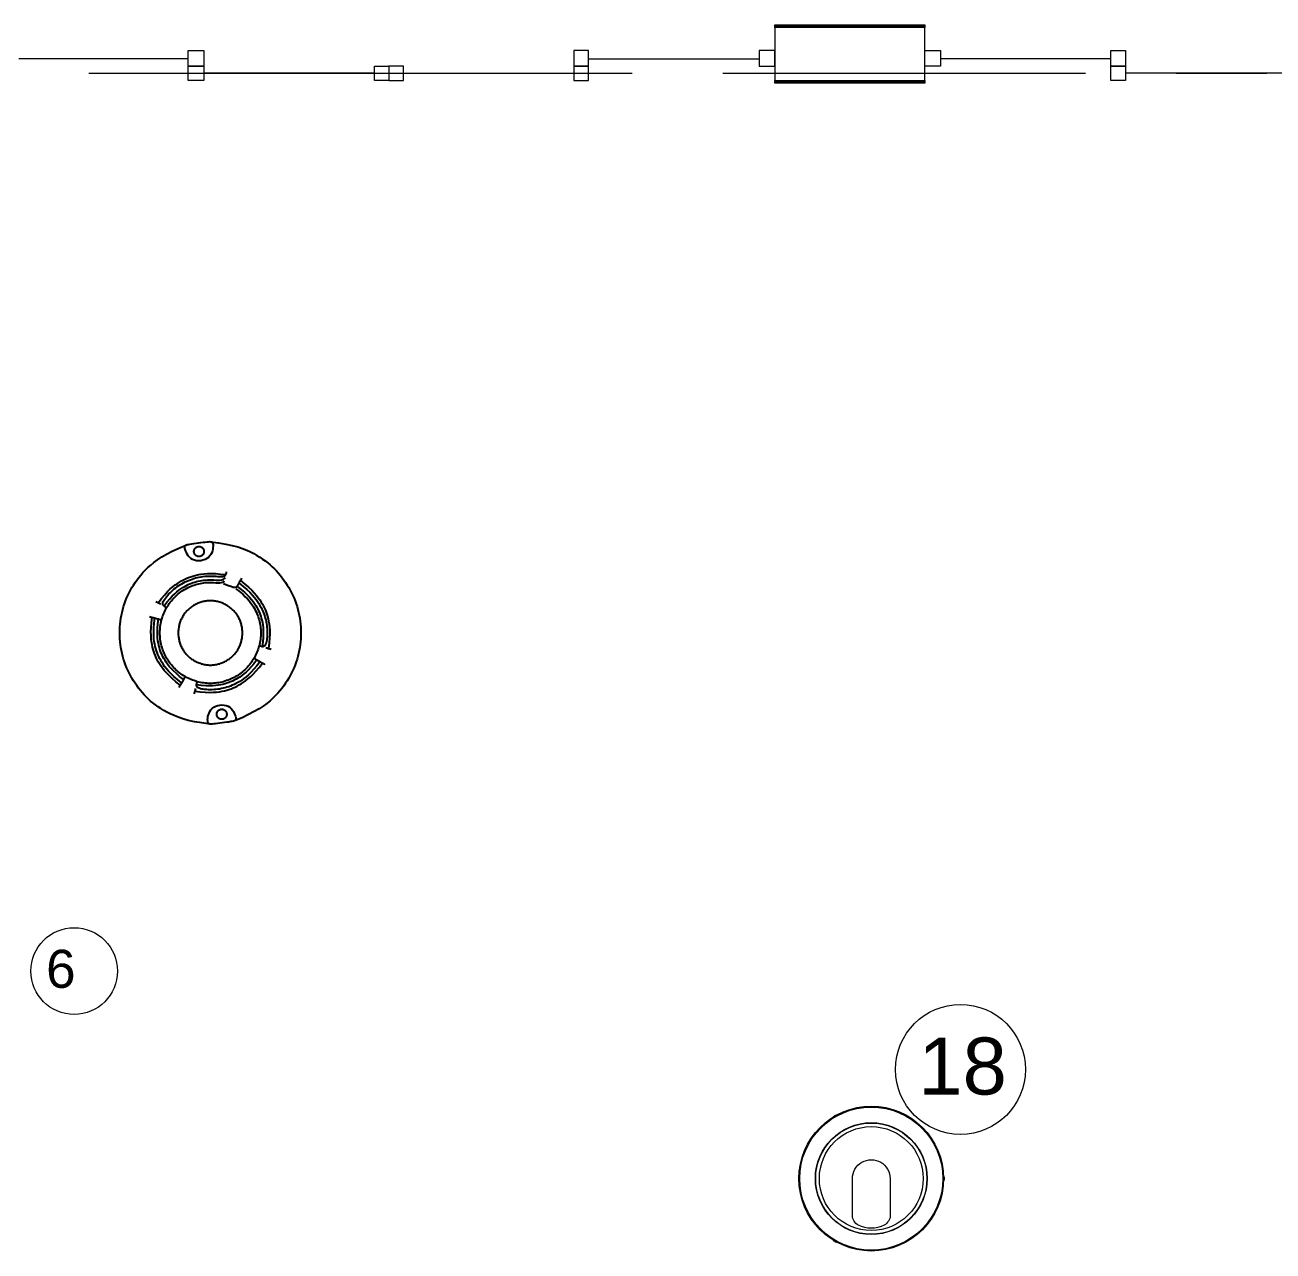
# Model space of a CAD drawing. Header units: inches. Extents: x 0.9 to 36.3, y 0.7 to 23.3.
# Drawn here: x 24.594 to 26.314, y 7.611 to 9.3 of the extents above; entities that cross this region are included whole.
import ezdxf

# ---------------------------------------------------------------- set-up
doc = ezdxf.new("R2010")
doc.units = ezdxf.units.IN
doc.layers.get('0').update_dxf_attribs({"color": 1})
doc.layers.add('CCTV', color=38, linetype='Continuous', lineweight=0)
doc.layers.add('Numbering CCTV', color=38, linetype='Continuous', lineweight=0)
doc.layers.add('Numbering Projectors', color=7, linetype='Continuous', lineweight=0, true_color=0x9a9c7f)
doc.layers.add('PDF_Geometry', color=7, linetype='Continuous', lineweight=9, true_color=0x777777)
doc.layers.add('Smoke Detector', color=40, linetype='Continuous')
doc.styles.get("Standard").update_dxf_attribs({"font": 'arial.ttf'})

# ---------------------------------------------------------------- blocks, each defined once
blk = doc.blocks.new('HD60-TOP')
at = {"lineweight": 0}
for p, q in [((-1.292, 2.238), (-1.286, 2.228)), ((2.584, 0), (2.572, 0)), ((-1.292, -2.238), (-1.286, -2.228))]:
    blk.add_line(p, q, dxfattribs=at)
at = {"lineweight": 0, "flags": 128}
for points in [[(-1.241, 2.267), (-1.235, 2.257, 0.011482), (-1.337, 2.198), (-1.343, 2.208, -0.005759)], [(0.67, 0), (0.67, -1.304, -0.281624), (0.455, -1.655, -0.240543), (-0.455, -1.655, -0.281624), (-0.67, -1.304), (-0.67, 0, -1.000121)], [(2.584, -0.059), (2.572, -0.059, 0.011482), (2.572, 0.059), (2.584, 0.059, -0.005759)], [(-1.343, -2.208), (-1.337, -2.198, 0.011482), (-1.235, -2.257), (-1.241, -2.267, -0.005759)]]:
    blk.add_lwpolyline(points, format="xyb", close=True, dxfattribs=at)
at = {"lineweight": 0}
for radius in [2.572, 2.541, 1.986, 1.974]:
    blk.add_circle((0, 0), radius, dxfattribs=at)
blk.add_circle((0, 0), 1.845)

msp = doc.modelspace()

# ---------------------------------------------------------------- linework, layer by layer
at = {"layer": 'Numbering CCTV', "linetype": 'ByBlock', "ltscale": 0.001}
msp.add_circle((25.8832, 7.8607), 0.0895, dxfattribs=at)
at = {"layer": 'Numbering Projectors', "linetype": 'ByBlock', "ltscale": 0.001}
msp.add_circle((24.6619, 7.9962), 0.0597, dxfattribs=at)
at = {"layer": 'PDF_Geometry', "linetype": 'ByBlock'}
for points in [[(25.8339, 9.298), (25.8339, 9.2963), (25.6273, 9.2963), (25.6273, 9.298), (25.6273, 9.2996), (25.8339, 9.2996)], [(25.8339, 9.2663), (25.8339, 9.2963), (25.6273, 9.2963), (25.6273, 9.2663), (25.6273, 9.223), (25.8339, 9.223)], [(24.819, 9.243), (24.819, 9.2646), (24.8407, 9.2646), (24.8407, 9.243)], [(25.3706, 9.243), (25.3706, 9.2646), (25.3506, 9.2646), (25.3506, 9.243)], [(25.6273, 9.243), (25.6273, 9.2646), (25.6056, 9.2646), (25.6056, 9.243)], [(25.8339, 9.243), (25.8339, 9.2646), (25.8556, 9.2646), (25.8556, 9.243)], [(26.0906, 9.243), (26.0906, 9.2646), (26.1106, 9.2646), (26.1106, 9.243)], [(24.819, 9.223), (24.819, 9.243), (24.8407, 9.243), (24.8407, 9.223)], [(25.0756, 9.223), (25.0756, 9.243), (25.0956, 9.243), (25.0956, 9.223)], [(25.1156, 9.223), (25.1156, 9.243), (25.0956, 9.243), (25.0956, 9.223)], [(25.3706, 9.223), (25.3706, 9.243), (25.3506, 9.243), (25.3506, 9.223)], [(26.0906, 9.223), (26.0906, 9.243), (26.1106, 9.243), (26.1106, 9.223)], [(25.8339, 9.2213), (25.8339, 9.2196), (25.6273, 9.2196), (25.6273, 9.2213), (25.6273, 9.223), (25.8339, 9.223)], [(25.6273, 9.2213), (25.8339, 9.2213)]]:
    msp.add_lwpolyline(points, close=True, dxfattribs=at)
for points in [[(25.6273, 9.298), (25.8339, 9.298), (25.6273, 9.298)], [(24.819, 9.253), (24.5857, 9.253)], [(25.3706, 9.253), (25.6056, 9.253)], [(26.0906, 9.253), (25.8556, 9.253)], [(24.6823, 9.233), (25.1823, 9.233)], [(25.0756, 9.233), (24.8407, 9.233)], [(25.1156, 9.233), (25.3506, 9.233)], [(25.3073, 9.233), (25.4306, 9.233)], [(25.5556, 9.233), (26.0556, 9.233)], [(26.3456, 9.233), (26.1106, 9.233)], [(26.1806, 9.233), (26.3056, 9.233)]]:
    msp.add_lwpolyline(points, dxfattribs=at)
at = {"layer": 'Smoke Detector', "linetype": 'ByBlock'}
for points in [[(24.8488, 8.3365), (24.8376, 8.338), (24.8278, 8.3397), (24.8192, 8.3416), (24.8118, 8.3437), (24.8052, 8.3459), (24.7995, 8.3482), (24.7944, 8.3505), (24.7897, 8.3529), (24.7853, 8.3554), (24.7813, 8.3579), (24.7775, 8.3604), (24.7739, 8.3629), (24.7705, 8.3656), (24.7673, 8.3682), (24.7642, 8.371), (24.7613, 8.3738), (24.7585, 8.3768), (24.7557, 8.3798), (24.7531, 8.3829), (24.7505, 8.3861), (24.7481, 8.3894), (24.7458, 8.3928), (24.7436, 8.3962), (24.7415, 8.3997), (24.7395, 8.4033), (24.7376, 8.4069), (24.7359, 8.4106), (24.7342, 8.4143), (24.7327, 8.4181), (24.7314, 8.422), (24.7301, 8.4259), (24.729, 8.4298), (24.728, 8.4338), (24.7271, 8.4377), (24.7264, 8.4418), (24.7258, 8.4458), (24.7253, 8.4499), (24.725, 8.4539), (24.7248, 8.458), (24.7247, 8.4621), (24.7248, 8.4662), (24.725, 8.4703), (24.7253, 8.4743), (24.7258, 8.4784), (24.7264, 8.4824), (24.7271, 8.4865), (24.728, 8.4904), (24.729, 8.4944), (24.7301, 8.4983), (24.7314, 8.5022), (24.7327, 8.5061), (24.7342, 8.5099), (24.7359, 8.5136), (24.7376, 8.5173), (24.7395, 8.5209), (24.7415, 8.5245), (24.7436, 8.528), (24.7458, 8.5315), (24.7482, 8.5349), (24.7508, 8.5383), (24.7536, 8.5417), (24.7566, 8.5451), (24.7599, 8.5485), (24.7635, 8.552), (24.7674, 8.5556), (24.7717, 8.5592), (24.7767, 8.5629), (24.7825, 8.5668), (24.7892, 8.5707), (24.7971, 8.5748), (24.8063, 8.579), (24.817, 8.5834)], [(24.8496, 8.5877), (24.861, 8.5862), (24.871, 8.5845), (24.8797, 8.5826), (24.8873, 8.5806), (24.8938, 8.5784), (24.8996, 8.5761), (24.9048, 8.5737), (24.9094, 8.5713), (24.9138, 8.5688), (24.9178, 8.5663), (24.9216, 8.5638), (24.9252, 8.5613), (24.9286, 8.5586), (24.9318, 8.556), (24.9349, 8.5532), (24.9378, 8.5504), (24.9407, 8.5474), (24.9434, 8.5444), (24.946, 8.5413), (24.9486, 8.5381), (24.951, 8.5348), (24.9533, 8.5314), (24.9556, 8.528), (24.9577, 8.5245), (24.9596, 8.5209), (24.9615, 8.5173), (24.9633, 8.5136), (24.9649, 8.5099), (24.9664, 8.5061), (24.9678, 8.5022), (24.969, 8.4983), (24.9701, 8.4944), (24.9711, 8.4904), (24.972, 8.4865), (24.9727, 8.4824), (24.9733, 8.4784), (24.9738, 8.4743), (24.9741, 8.4703), (24.9743, 8.4662), (24.9744, 8.4621), (24.9743, 8.458), (24.9741, 8.4539), (24.9738, 8.4499), (24.9733, 8.4458), (24.9727, 8.4418), (24.972, 8.4377), (24.9711, 8.4338), (24.9701, 8.4298), (24.969, 8.4259), (24.9678, 8.422), (24.9664, 8.4181), (24.9649, 8.4143), (24.9633, 8.4106), (24.9615, 8.4069), (24.9596, 8.4033), (24.9577, 8.3997), (24.9556, 8.3962), (24.9533, 8.3927), (24.9509, 8.3893), (24.9483, 8.3859), (24.9455, 8.3825), (24.9425, 8.3791), (24.9392, 8.3757), (24.9356, 8.3722), (24.9318, 8.3686), (24.9274, 8.365), (24.9225, 8.3613), (24.9167, 8.3575), (24.91, 8.3536), (24.9023, 8.3495), (24.8932, 8.3453), (24.8828, 8.341)], [(24.7776, 8.5037), (24.7823, 8.5096), (24.7867, 8.5147), (24.7907, 8.519), (24.7944, 8.5226), (24.7978, 8.5256), (24.8011, 8.5281), (24.8041, 8.5303), (24.807, 8.5322), (24.8099, 8.5338), (24.8126, 8.5353), (24.8154, 8.5367), (24.8182, 8.5379), (24.821, 8.539), (24.8239, 8.54), (24.8269, 8.5409), (24.8301, 8.5417), (24.8335, 8.5424), (24.8371, 8.5431), (24.8412, 8.5436), (24.8458, 8.5439), (24.8509, 8.544), (24.8568, 8.5438), (24.8635, 8.5432), (24.8711, 8.5424)], [(24.8847, 8.523), (24.8898, 8.519), (24.8941, 8.5153), (24.8977, 8.5119), (24.9008, 8.5088), (24.9033, 8.5059), (24.9055, 8.5031), (24.9073, 8.5006), (24.9089, 8.4981), (24.9103, 8.4957), (24.9115, 8.4934), (24.9127, 8.4911), (24.9137, 8.4889), (24.9146, 8.4867), (24.9154, 8.4845), (24.9161, 8.4823), (24.9167, 8.4801), (24.9173, 8.4779), (24.9178, 8.4757), (24.9182, 8.4734), (24.9185, 8.4712), (24.9188, 8.4689), (24.9189, 8.4666), (24.9191, 8.4644), (24.9191, 8.4621), (24.9191, 8.4598), (24.9189, 8.4576), (24.9188, 8.4553), (24.9185, 8.453), (24.9182, 8.4508), (24.9178, 8.4485), (24.9173, 8.4463), (24.9167, 8.4441), (24.9161, 8.4419), (24.9154, 8.4397), (24.9146, 8.4376), (24.9138, 8.4355), (24.9129, 8.4334), (24.9119, 8.4313), (24.9109, 8.4293), (24.9098, 8.4273), (24.9086, 8.4254), (24.9074, 8.4235), (24.9061, 8.4216), (24.9047, 8.4198), (24.9033, 8.418), (24.9018, 8.4163), (24.9003, 8.4146), (24.8987, 8.4129), (24.8971, 8.4113), (24.8954, 8.4098), (24.8937, 8.4083), (24.8919, 8.4069), (24.8901, 8.4056), (24.8882, 8.4043), (24.8863, 8.403), (24.8843, 8.4019), (24.8823, 8.4008), (24.8803, 8.3997), (24.8783, 8.3988), (24.8762, 8.3979), (24.8741, 8.397), (24.8719, 8.3963), (24.8697, 8.3956), (24.8676, 8.3949), (24.8654, 8.3944), (24.8631, 8.3939), (24.8609, 8.3935), (24.8586, 8.3932), (24.8564, 8.3929), (24.8541, 8.3927), (24.8518, 8.3926), (24.8496, 8.3926), (24.8473, 8.3926), (24.845, 8.3927), (24.8427, 8.3929), (24.8405, 8.3932), (24.8382, 8.3935), (24.836, 8.3939), (24.8338, 8.3944), (24.8316, 8.3949), (24.8294, 8.3956), (24.8272, 8.3963), (24.8251, 8.397), (24.823, 8.3979), (24.8209, 8.3988), (24.8188, 8.3997), (24.8168, 8.4008), (24.8148, 8.4019), (24.8128, 8.403), (24.8109, 8.4043), (24.8091, 8.4056), (24.8072, 8.4069), (24.8054, 8.4083), (24.8037, 8.4098), (24.802, 8.4113), (24.8004, 8.4129), (24.7988, 8.4146), (24.7973, 8.4163), (24.7958, 8.418), (24.7944, 8.4198), (24.793, 8.4216), (24.7917, 8.4235), (24.7905, 8.4254), (24.7893, 8.4273), (24.7882, 8.4293), (24.7872, 8.4313), (24.7862, 8.4334), (24.7853, 8.4355), (24.7845, 8.4376), (24.7837, 8.4397), (24.783, 8.4419), (24.7824, 8.4441), (24.7818, 8.4463), (24.7814, 8.4485), (24.781, 8.4508), (24.7806, 8.453), (24.7804, 8.4553), (24.7802, 8.4576), (24.7801, 8.4598), (24.78, 8.4621), (24.7801, 8.4644), (24.7802, 8.4666), (24.7804, 8.4689), (24.7806, 8.4712), (24.781, 8.4734), (24.7814, 8.4757), (24.7818, 8.4779), (24.7824, 8.4801), (24.783, 8.4823), (24.7837, 8.4845), (24.7845, 8.4866), (24.7853, 8.4887), (24.7862, 8.4908), (24.7872, 8.4929), (24.7882, 8.4949), (24.7893, 8.4969), (24.7905, 8.4988), (24.7917, 8.5007), (24.793, 8.5026), (24.7944, 8.5044), (24.7958, 8.5062), (24.7973, 8.508), (24.7988, 8.5096), (24.8004, 8.5113), (24.802, 8.5129), (24.8037, 8.5144), (24.8054, 8.5159), (24.8072, 8.5173), (24.8091, 8.5186), (24.8109, 8.5199), (24.8128, 8.5212), (24.8148, 8.5223), (24.8168, 8.5234), (24.8188, 8.5245), (24.8209, 8.5254), (24.823, 8.5263), (24.8251, 8.5272), (24.8272, 8.5279), (24.8294, 8.5286), (24.8316, 8.5293), (24.8338, 8.5298), (24.836, 8.5303), (24.8383, 8.5307), (24.8407, 8.531), (24.8431, 8.5313), (24.8457, 8.5314), (24.8483, 8.5315), (24.8511, 8.5314), (24.854, 8.5313), (24.8569, 8.5312), (24.8597, 8.5311), (24.8624, 8.5311), (24.8647, 8.5313), (24.8666, 8.5318), (24.868, 8.5325), (24.8687, 8.5336)], [(24.7886, 8.4973), (24.7875, 8.4979), (24.7864, 8.4986), (24.7855, 8.4993), (24.7848, 8.5), (24.7843, 8.5007), (24.784, 8.5016), (24.7839, 8.5026), (24.7842, 8.5038), (24.7847, 8.5052), (24.7855, 8.5067), (24.7865, 8.5083), (24.7877, 8.5101), (24.7891, 8.5119), (24.7907, 8.5138), (24.7924, 8.5157), (24.7942, 8.5175), (24.796, 8.5193), (24.7979, 8.521), (24.7999, 8.5227), (24.8019, 8.5242), (24.8039, 8.5258), (24.806, 8.5272), (24.8082, 8.5286), (24.8104, 8.5299), (24.8126, 8.5312), (24.8149, 8.5324), (24.8172, 8.5335), (24.8196, 8.5345), (24.822, 8.5354), (24.8244, 8.5363), (24.8268, 8.5371), (24.8293, 8.5378), (24.8318, 8.5384), (24.8343, 8.5389), (24.8368, 8.5394), (24.8393, 8.5398), (24.8419, 8.5401), (24.8444, 8.5403), (24.847, 8.5404), (24.8496, 8.5404), (24.8521, 8.5404), (24.8546, 8.5403), (24.8571, 8.5402), (24.8594, 8.54), (24.8616, 8.5399), (24.8636, 8.5399), (24.8654, 8.5399), (24.8669, 8.54), (24.8681, 8.5403), (24.8691, 8.5407), (24.8699, 8.5412), (24.8705, 8.5418), (24.871, 8.5426), (24.8713, 8.5436), (24.8717, 8.5447), (24.872, 8.546)], [(24.7854, 8.4991), (24.7896, 8.5045), (24.7935, 8.509), (24.7971, 8.5128), (24.8004, 8.516), (24.8035, 8.5187), (24.8063, 8.521), (24.8091, 8.5229), (24.8117, 8.5245), (24.8142, 8.526), (24.8166, 8.5274), (24.819, 8.5286), (24.8214, 8.5296), (24.8237, 8.5306), (24.826, 8.5314), (24.8283, 8.5322), (24.8306, 8.5328), (24.8329, 8.5334), (24.8353, 8.5339), (24.8377, 8.5343), (24.8402, 8.5347), (24.8428, 8.5349), (24.8454, 8.5351), (24.8482, 8.5352), (24.8512, 8.5351), (24.8542, 8.535), (24.8573, 8.5349), (24.8603, 8.5348), (24.8631, 8.5349), (24.8656, 8.5353), (24.8677, 8.536), (24.8692, 8.537), (24.8701, 8.5386)], [(24.8678, 8.53), (24.8734, 8.5278), (24.8777, 8.5263), (24.8809, 8.5253), (24.8832, 8.5249), (24.8847, 8.5249), (24.8856, 8.5251), (24.8862, 8.5256), (24.8866, 8.5262), (24.8869, 8.5268), (24.8872, 8.5273), (24.8876, 8.5279), (24.8879, 8.5285), (24.8882, 8.5291), (24.8886, 8.5296), (24.8889, 8.5302), (24.8892, 8.5308), (24.8896, 8.5314), (24.8899, 8.532), (24.8903, 8.5327), (24.8907, 8.5334), (24.8912, 8.5342), (24.8917, 8.5351), (24.8923, 8.5361), (24.893, 8.5373)], [(24.8892, 8.5307), (24.8949, 8.5262), (24.8997, 8.522), (24.9038, 8.5182), (24.9072, 8.5147), (24.9101, 8.5114), (24.9125, 8.5083), (24.9146, 8.5054), (24.9164, 8.5026), (24.9179, 8.4999), (24.9194, 8.4973), (24.9207, 8.4948), (24.9218, 8.4922), (24.9228, 8.4898), (24.9237, 8.4873), (24.9245, 8.4848), (24.9252, 8.4824), (24.9259, 8.4799), (24.9264, 8.4774), (24.9269, 8.4749), (24.9272, 8.4723), (24.9275, 8.4698), (24.9277, 8.4672), (24.9279, 8.4647), (24.9279, 8.4621), (24.9279, 8.4595), (24.9277, 8.457), (24.9275, 8.4546), (24.9272, 8.4523), (24.9269, 8.4502), (24.9264, 8.4483), (24.9259, 8.4467), (24.9253, 8.4453), (24.9246, 8.4444), (24.9239, 8.4437), (24.923, 8.4433), (24.9221, 8.4431), (24.9211, 8.4431), (24.92, 8.4433), (24.9188, 8.4436), (24.9175, 8.4439)], [(24.8911, 8.5341), (24.8971, 8.5293), (24.9022, 8.525), (24.9065, 8.521), (24.9101, 8.5173), (24.9131, 8.5138), (24.9156, 8.5106), (24.9178, 8.5075), (24.9196, 8.5046), (24.9213, 8.5018), (24.9228, 8.499), (24.9241, 8.4963), (24.9254, 8.4935), (24.9265, 8.4907), (24.9274, 8.4878), (24.9283, 8.4848), (24.9292, 8.4816), (24.9299, 8.4782), (24.9306, 8.4745), (24.931, 8.4704), (24.9313, 8.4659), (24.9314, 8.4607), (24.9312, 8.4548), (24.9307, 8.4482), (24.9298, 8.4406)], [(24.8866, 8.5262), (24.8919, 8.522), (24.8965, 8.5181), (24.9003, 8.5146), (24.9035, 8.5113), (24.9062, 8.5082), (24.9084, 8.5053), (24.9103, 8.5026), (24.912, 8.5), (24.9135, 8.4975), (24.9148, 8.495), (24.916, 8.4926), (24.9171, 8.4901), (24.9181, 8.4876), (24.919, 8.485), (24.9198, 8.4823), (24.9205, 8.4795), (24.9212, 8.4764), (24.9217, 8.4732), (24.9222, 8.4695), (24.9225, 8.4655), (24.9225, 8.4609), (24.9223, 8.4556), (24.9219, 8.4497), (24.9211, 8.4429)], [(24.7744, 8.5055), (24.7754, 8.5049), (24.7763, 8.5044), (24.777, 8.504), (24.7776, 8.5036), (24.7782, 8.5033), (24.779, 8.5029), (24.7798, 8.5024), (24.7809, 8.5017)], [(24.7657, 8.4846), (24.767, 8.4842), (24.7681, 8.4839), (24.7691, 8.4837), (24.77, 8.4834), (24.7709, 8.4832), (24.7717, 8.483), (24.7725, 8.4827), (24.7733, 8.4825), (24.7742, 8.4823), (24.775, 8.4821), (24.776, 8.4818), (24.7769, 8.4816), (24.778, 8.4813), (24.7791, 8.481), (24.7803, 8.4807), (24.7816, 8.4803)], [(24.808, 8.3901), (24.802, 8.3949), (24.7969, 8.3992), (24.7927, 8.4032), (24.7891, 8.4069), (24.786, 8.4104), (24.7835, 8.4136), (24.7814, 8.4167), (24.7795, 8.4196), (24.7778, 8.4224), (24.7763, 8.4252), (24.775, 8.4279), (24.7738, 8.4307), (24.7727, 8.4335), (24.7717, 8.4364), (24.7708, 8.4394), (24.77, 8.4426), (24.7692, 8.446), (24.7686, 8.4497), (24.7681, 8.4538), (24.7678, 8.4583), (24.7677, 8.4635), (24.7679, 8.4694), (24.7684, 8.476), (24.7693, 8.4836)], [(24.8099, 8.3935), (24.8042, 8.398), (24.7994, 8.4022), (24.7953, 8.406), (24.7919, 8.4095), (24.789, 8.4128), (24.7866, 8.4159), (24.7845, 8.4188), (24.7828, 8.4216), (24.7812, 8.4243), (24.7797, 8.4269), (24.7785, 8.4295), (24.7773, 8.4322), (24.7762, 8.4349), (24.7753, 8.4376), (24.7744, 8.4405), (24.7737, 8.4435), (24.773, 8.4468), (24.7723, 8.4503), (24.7719, 8.4541), (24.7716, 8.4585), (24.7715, 8.4634), (24.7717, 8.469), (24.7722, 8.4754), (24.773, 8.4826)], [(24.8125, 8.398), (24.8072, 8.4022), (24.8027, 8.4061), (24.7988, 8.4096), (24.7956, 8.4129), (24.7929, 8.416), (24.7907, 8.4189), (24.7888, 8.4216), (24.7871, 8.4242), (24.7856, 8.4267), (24.7843, 8.4292), (24.7831, 8.4317), (24.782, 8.4341), (24.781, 8.4366), (24.7801, 8.4392), (24.7793, 8.4419), (24.7786, 8.4447), (24.778, 8.4478), (24.7774, 8.451), (24.7769, 8.4547), (24.7767, 8.4587), (24.7766, 8.4633), (24.7768, 8.4686), (24.7772, 8.4745), (24.778, 8.4813)], [(24.9261, 8.4416), (24.9273, 8.4413), (24.9283, 8.441), (24.9291, 8.4408), (24.9298, 8.4406), (24.9305, 8.4404), (24.9313, 8.4402), (24.9322, 8.44), (24.9334, 8.4396)], [(24.8281, 8.3818), (24.8356, 8.381), (24.8423, 8.3804), (24.8482, 8.3802), (24.8533, 8.3803), (24.8579, 8.3806), (24.862, 8.3811), (24.8657, 8.3818), (24.869, 8.3825), (24.8722, 8.3833), (24.8752, 8.3842), (24.8781, 8.3852), (24.881, 8.3863), (24.8837, 8.3875), (24.8865, 8.3889), (24.8893, 8.3904), (24.8921, 8.392), (24.895, 8.3939), (24.898, 8.3961), (24.9013, 8.3986), (24.9047, 8.4016), (24.9084, 8.4052), (24.9124, 8.4095), (24.9168, 8.4146), (24.9215, 8.4205)], [(24.9137, 8.4251), (24.9095, 8.4197), (24.9056, 8.4152), (24.902, 8.4114), (24.8987, 8.4082), (24.8957, 8.4055), (24.8928, 8.4032), (24.8901, 8.4013), (24.8875, 8.3997), (24.8849, 8.3982), (24.8825, 8.3968), (24.88, 8.3956), (24.8775, 8.3945), (24.875, 8.3936), (24.8724, 8.3927), (24.8698, 8.3919), (24.8669, 8.3912), (24.8639, 8.3905), (24.8606, 8.3899), (24.857, 8.3895), (24.8529, 8.3892), (24.8483, 8.3891), (24.8431, 8.3893), (24.8371, 8.3898), (24.8304, 8.3906)], [(24.9182, 8.4225), (24.9137, 8.4168), (24.9095, 8.4119), (24.9057, 8.4079), (24.9022, 8.4044), (24.8989, 8.4015), (24.8958, 8.3991), (24.8929, 8.3971), (24.8901, 8.3953), (24.8874, 8.3937), (24.8848, 8.3923), (24.8822, 8.391), (24.8797, 8.3899), (24.8772, 8.3888), (24.8748, 8.3879), (24.8723, 8.3871), (24.8698, 8.3864), (24.8673, 8.3858), (24.8648, 8.3853), (24.8623, 8.3848), (24.8598, 8.3844), (24.8572, 8.3841), (24.8547, 8.3839), (24.8521, 8.3838), (24.8496, 8.3838), (24.847, 8.3838), (24.8445, 8.3839), (24.8421, 8.3841), (24.8398, 8.3844), (24.8377, 8.3848), (24.8358, 8.3852), (24.8341, 8.3858), (24.8328, 8.3864), (24.8318, 8.387), (24.8311, 8.3878), (24.8307, 8.3886), (24.8306, 8.3895), (24.8306, 8.3906), (24.8307, 8.3917), (24.831, 8.3929), (24.8314, 8.3942)], [(24.9105, 8.4269), (24.9116, 8.4263), (24.9127, 8.4256), (24.9137, 8.4251), (24.9147, 8.4245), (24.9155, 8.424), (24.9164, 8.4235), (24.9172, 8.4231), (24.9179, 8.4226), (24.9186, 8.4222), (24.9193, 8.4218), (24.9201, 8.4214), (24.9209, 8.4209), (24.9217, 8.4205), (24.9226, 8.4199), (24.9236, 8.4193), (24.9247, 8.4187)], [(24.8144, 8.4012), (24.8137, 8.4), (24.8131, 8.3989), (24.8125, 8.3979), (24.812, 8.397), (24.8115, 8.3961), (24.811, 8.3953), (24.8105, 8.3945), (24.8101, 8.3938), (24.8097, 8.393), (24.8093, 8.3923), (24.8088, 8.3916), (24.8084, 8.3908), (24.8079, 8.39), (24.8074, 8.3891), (24.8068, 8.3881), (24.8062, 8.3869)], [(24.8291, 8.3856), (24.8287, 8.3843), (24.8285, 8.3833), (24.8282, 8.3825), (24.8281, 8.3818), (24.8279, 8.3811), (24.8277, 8.3804), (24.8274, 8.3794), (24.8271, 8.3782)]]:
    msp.add_lwpolyline(points, dxfattribs=at)
for points in [[(24.847, 8.5661), (24.8447, 8.5645), (24.8422, 8.5632), (24.8394, 8.5622), (24.8365, 8.5616), (24.8335, 8.5614), (24.8305, 8.5616), (24.8277, 8.5622), (24.8251, 8.5632), (24.8228, 8.5646), (24.8208, 8.5664), (24.8191, 8.5684), (24.8177, 8.5705), (24.8165, 8.5727), (24.8156, 8.5748), (24.815, 8.5768), (24.8145, 8.5785), (24.8143, 8.5799), (24.8144, 8.5811), (24.8147, 8.582), (24.8154, 8.5827), (24.8164, 8.5832), (24.8177, 8.5837), (24.8194, 8.5841), (24.8215, 8.5844), (24.8241, 8.5849), (24.8269, 8.5853), (24.83, 8.5857), (24.8332, 8.5862), (24.8364, 8.5866), (24.8395, 8.5869), (24.8424, 8.5873), (24.845, 8.5875), (24.8471, 8.5877), (24.8489, 8.5878), (24.8503, 8.5877), (24.8514, 8.5874), (24.8522, 8.5869), (24.8527, 8.5861), (24.8531, 8.585), (24.8533, 8.5836), (24.8533, 8.5818), (24.8532, 8.5797), (24.8529, 8.5775), (24.8523, 8.5751), (24.8515, 8.5726), (24.8503, 8.5703), (24.8488, 8.5681)], [(24.8373, 8.5802), (24.8375, 8.5801), (24.8377, 8.58), (24.8379, 8.5798), (24.8381, 8.5797), (24.8383, 8.5796), (24.8384, 8.5794), (24.8386, 8.5793), (24.8388, 8.5791), (24.8389, 8.5789), (24.8391, 8.5788), (24.8392, 8.5786), (24.8394, 8.5784), (24.8395, 8.5782), (24.8396, 8.578), (24.8398, 8.5779), (24.8399, 8.5777), (24.84, 8.5775), (24.8401, 8.5773), (24.8402, 8.5771), (24.8403, 8.5768), (24.8404, 8.5766), (24.8404, 8.5764), (24.8405, 8.5762), (24.8406, 8.576), (24.8406, 8.5758), (24.8407, 8.5756), (24.8407, 8.5753), (24.8407, 8.5751), (24.8408, 8.5749), (24.8408, 8.5747), (24.8408, 8.5744), (24.8408, 8.5742), (24.8408, 8.574), (24.8408, 8.5737), (24.8408, 8.5735), (24.8407, 8.5733), (24.8407, 8.5731), (24.8407, 8.5729), (24.8406, 8.5726), (24.8406, 8.5724), (24.8405, 8.5722), (24.8404, 8.572), (24.8404, 8.5718), (24.8403, 8.5716), (24.8402, 8.5713), (24.8401, 8.5711), (24.84, 8.5709), (24.8399, 8.5707), (24.8398, 8.5705), (24.8396, 8.5704), (24.8395, 8.5702), (24.8394, 8.57), (24.8392, 8.5698), (24.8391, 8.5696), (24.8389, 8.5695), (24.8388, 8.5693), (24.8386, 8.5692), (24.8384, 8.569), (24.8383, 8.5689), (24.8381, 8.5687), (24.8379, 8.5686), (24.8377, 8.5684), (24.8375, 8.5683), (24.8373, 8.5682), (24.8371, 8.5681), (24.8369, 8.568), (24.8367, 8.5679), (24.8365, 8.5678), (24.8363, 8.5677), (24.8361, 8.5676), (24.8359, 8.5676), (24.8357, 8.5675), (24.8355, 8.5675), (24.8352, 8.5674), (24.835, 8.5674), (24.8348, 8.5673), (24.8346, 8.5673), (24.8343, 8.5673), (24.8341, 8.5673), (24.8339, 8.5673), (24.8337, 8.5673), (24.8334, 8.5673), (24.8332, 8.5673), (24.833, 8.5673), (24.8328, 8.5674), (24.8325, 8.5674), (24.8323, 8.5675), (24.8321, 8.5675), (24.8319, 8.5676), (24.8317, 8.5676), (24.8314, 8.5677), (24.8312, 8.5678), (24.831, 8.5679), (24.8308, 8.568), (24.8306, 8.5681), (24.8304, 8.5682), (24.8302, 8.5683), (24.83, 8.5684), (24.8299, 8.5686), (24.8297, 8.5687), (24.8295, 8.5689), (24.8293, 8.569), (24.8292, 8.5692), (24.829, 8.5693), (24.8288, 8.5695), (24.8287, 8.5696), (24.8285, 8.5698), (24.8284, 8.57), (24.8283, 8.5702), (24.8281, 8.5704), (24.828, 8.5705), (24.8279, 8.5707), (24.8278, 8.5709), (24.8277, 8.5711), (24.8276, 8.5713), (24.8275, 8.5716), (24.8274, 8.5718), (24.8273, 8.572), (24.8273, 8.5722), (24.8272, 8.5724), (24.8271, 8.5726), (24.8271, 8.5729), (24.8271, 8.5731), (24.827, 8.5733), (24.827, 8.5735), (24.827, 8.5737), (24.827, 8.574), (24.827, 8.5742), (24.827, 8.5744), (24.827, 8.5747), (24.827, 8.5749), (24.827, 8.5751), (24.8271, 8.5753), (24.8271, 8.5756), (24.8271, 8.5758), (24.8272, 8.576), (24.8273, 8.5762), (24.8273, 8.5764), (24.8274, 8.5766), (24.8275, 8.5768), (24.8276, 8.5771), (24.8277, 8.5773), (24.8278, 8.5775), (24.8279, 8.5777), (24.828, 8.5779), (24.8281, 8.578), (24.8283, 8.5782), (24.8284, 8.5784), (24.8285, 8.5786), (24.8287, 8.5788), (24.8288, 8.5789), (24.829, 8.5791), (24.8292, 8.5793), (24.8293, 8.5794), (24.8295, 8.5796), (24.8297, 8.5797), (24.8299, 8.5798), (24.83, 8.58), (24.8302, 8.5801), (24.8304, 8.5802), (24.8306, 8.5803), (24.8308, 8.5804), (24.831, 8.5805), (24.8312, 8.5806), (24.8314, 8.5807), (24.8317, 8.5808), (24.8319, 8.5808), (24.8321, 8.5809), (24.8323, 8.5809), (24.8325, 8.581), (24.8328, 8.581), (24.833, 8.5811), (24.8332, 8.5811), (24.8334, 8.5811), (24.8337, 8.5811), (24.8339, 8.5811), (24.8341, 8.5811), (24.8343, 8.5811), (24.8346, 8.5811), (24.8348, 8.5811), (24.835, 8.581), (24.8352, 8.581), (24.8355, 8.5809), (24.8357, 8.5809), (24.8359, 8.5808), (24.8361, 8.5808), (24.8363, 8.5807), (24.8365, 8.5806), (24.8367, 8.5805), (24.8369, 8.5804), (24.8371, 8.5803)], [(24.8068, 8.4736), (24.8064, 8.4722), (24.8061, 8.4707), (24.8059, 8.4693), (24.8057, 8.4679), (24.8055, 8.4664), (24.8054, 8.465), (24.8053, 8.4635), (24.8053, 8.4621), (24.8053, 8.4607), (24.8054, 8.4592), (24.8055, 8.4578), (24.8057, 8.4563), (24.8059, 8.4549), (24.8061, 8.4535), (24.8064, 8.452), (24.8068, 8.4506), (24.8072, 8.4492), (24.8076, 8.4479), (24.8081, 8.4465), (24.8086, 8.4452), (24.8092, 8.4438), (24.8098, 8.4425), (24.8105, 8.4412), (24.8112, 8.44), (24.812, 8.4387), (24.8127, 8.4375), (24.8136, 8.4363), (24.8144, 8.4351), (24.8153, 8.434), (24.8163, 8.4329), (24.8172, 8.4318), (24.8182, 8.4308), (24.8193, 8.4298), (24.8204, 8.4288), (24.8215, 8.4279), (24.8226, 8.427), (24.8238, 8.4261), (24.825, 8.4253), (24.8262, 8.4245), (24.8274, 8.4238), (24.8287, 8.423), (24.83, 8.4224), (24.8313, 8.4218), (24.8326, 8.4212), (24.834, 8.4207), (24.8353, 8.4202), (24.8367, 8.4197), (24.8381, 8.4193), (24.8395, 8.419), (24.8409, 8.4187), (24.8423, 8.4184), (24.8438, 8.4182), (24.8452, 8.418), (24.8467, 8.4179), (24.8481, 8.4178), (24.8496, 8.4178), (24.851, 8.4178), (24.8525, 8.4179), (24.8539, 8.418), (24.8553, 8.4182), (24.8568, 8.4184), (24.8582, 8.4187), (24.8596, 8.419), (24.861, 8.4193), (24.8624, 8.4197), (24.8638, 8.4202), (24.8652, 8.4207), (24.8665, 8.4212), (24.8678, 8.4218), (24.8691, 8.4224), (24.8704, 8.423), (24.8717, 8.4238), (24.8729, 8.4245), (24.8742, 8.4253), (24.8754, 8.4261), (24.8765, 8.427), (24.8777, 8.4279), (24.8788, 8.4288), (24.8798, 8.4298), (24.8809, 8.4308), (24.8819, 8.4318), (24.8829, 8.4329), (24.8838, 8.434), (24.8847, 8.4351), (24.8856, 8.4363), (24.8864, 8.4375), (24.8872, 8.4387), (24.8879, 8.44), (24.8886, 8.4412), (24.8893, 8.4425), (24.8899, 8.4438), (24.8905, 8.4452), (24.891, 8.4465), (24.8915, 8.4479), (24.8919, 8.4492), (24.8923, 8.4506), (24.8927, 8.452), (24.893, 8.4535), (24.8933, 8.4549), (24.8935, 8.4563), (24.8936, 8.4578), (24.8937, 8.4592), (24.8938, 8.4607), (24.8938, 8.4621), (24.8938, 8.4635), (24.8937, 8.465), (24.8936, 8.4664), (24.8935, 8.4679), (24.8933, 8.4693), (24.893, 8.4707), (24.8927, 8.4722), (24.8923, 8.4736), (24.8919, 8.475), (24.8915, 8.4763), (24.891, 8.4777), (24.8905, 8.479), (24.8899, 8.4804), (24.8893, 8.4817), (24.8886, 8.483), (24.8879, 8.4842), (24.8872, 8.4855), (24.8864, 8.4867), (24.8856, 8.4879), (24.8847, 8.4891), (24.8838, 8.4902), (24.8829, 8.4913), (24.8819, 8.4924), (24.8809, 8.4934), (24.8798, 8.4944), (24.8788, 8.4954), (24.8777, 8.4963), (24.8765, 8.4972), (24.8754, 8.4981), (24.8742, 8.4989), (24.8729, 8.4997), (24.8717, 8.5005), (24.8704, 8.5012), (24.8691, 8.5018), (24.8678, 8.5024), (24.8665, 8.503), (24.8652, 8.5035), (24.8638, 8.504), (24.8624, 8.5045), (24.861, 8.5049), (24.8596, 8.5052), (24.8582, 8.5055), (24.8568, 8.5058), (24.8553, 8.506), (24.8539, 8.5062), (24.8525, 8.5063), (24.851, 8.5064), (24.8496, 8.5064), (24.8481, 8.5064), (24.8467, 8.5063), (24.8452, 8.5062), (24.8438, 8.506), (24.8423, 8.5058), (24.8409, 8.5055), (24.8395, 8.5052), (24.8381, 8.5049), (24.8367, 8.5045), (24.8353, 8.504), (24.834, 8.5035), (24.8326, 8.503), (24.8313, 8.5024), (24.83, 8.5018), (24.8287, 8.5012), (24.8274, 8.5005), (24.8262, 8.4997), (24.825, 8.4989), (24.8238, 8.4981), (24.8226, 8.4972), (24.8215, 8.4963), (24.8204, 8.4954), (24.8193, 8.4944), (24.8182, 8.4934), (24.8172, 8.4924), (24.8163, 8.4913), (24.8153, 8.4902), (24.8144, 8.4891), (24.8136, 8.4879), (24.8127, 8.4867), (24.812, 8.4855), (24.8112, 8.4842), (24.8105, 8.483), (24.8098, 8.4817), (24.8092, 8.4804), (24.8086, 8.479), (24.8081, 8.4777), (24.8076, 8.4763), (24.8072, 8.475)], [(24.8521, 8.3581), (24.8544, 8.3597), (24.8569, 8.361), (24.8597, 8.362), (24.8627, 8.3626), (24.8656, 8.3628), (24.8686, 8.3626), (24.8714, 8.362), (24.874, 8.361), (24.8763, 8.3596), (24.8783, 8.3578), (24.88, 8.3558), (24.8814, 8.3537), (24.8826, 8.3515), (24.8835, 8.3494), (24.8842, 8.3474), (24.8846, 8.3457), (24.8848, 8.3443), (24.8847, 8.3431), (24.8844, 8.3422), (24.8837, 8.3415), (24.8828, 8.341), (24.8814, 8.3405), (24.8797, 8.3401), (24.8776, 8.3398), (24.875, 8.3393), (24.8722, 8.3389), (24.8691, 8.3385), (24.8659, 8.338), (24.8627, 8.3376), (24.8596, 8.3373), (24.8567, 8.3369), (24.8542, 8.3367), (24.852, 8.3365), (24.8502, 8.3364), (24.8488, 8.3365), (24.8478, 8.3368), (24.847, 8.3373), (24.8464, 8.3381), (24.846, 8.3392), (24.8459, 8.3406), (24.8458, 8.3424), (24.8459, 8.3445), (24.8463, 8.3467), (24.8468, 8.3491), (24.8477, 8.3516), (24.8488, 8.3539), (24.8503, 8.3561)], [(24.8719, 8.3482), (24.8719, 8.348), (24.8718, 8.3478), (24.8717, 8.3476), (24.8716, 8.3474), (24.8715, 8.3471), (24.8714, 8.3469), (24.8713, 8.3467), (24.8712, 8.3465), (24.8711, 8.3463), (24.871, 8.3462), (24.8709, 8.346), (24.8707, 8.3458), (24.8706, 8.3456), (24.8704, 8.3454), (24.8703, 8.3453), (24.8701, 8.3451), (24.87, 8.3449), (24.8698, 8.3448), (24.8696, 8.3447), (24.8695, 8.3445), (24.8693, 8.3444), (24.8691, 8.3442), (24.8689, 8.3441), (24.8687, 8.344), (24.8685, 8.3439), (24.8683, 8.3438), (24.8681, 8.3437), (24.8679, 8.3436), (24.8677, 8.3435), (24.8675, 8.3434), (24.8672, 8.3434), (24.867, 8.3433), (24.8668, 8.3433), (24.8666, 8.3432), (24.8664, 8.3432), (24.8661, 8.3431), (24.8659, 8.3431), (24.8657, 8.3431), (24.8655, 8.3431), (24.8652, 8.3431), (24.865, 8.3431), (24.8648, 8.3431), (24.8646, 8.3431), (24.8643, 8.3431), (24.8641, 8.3432), (24.8639, 8.3432), (24.8637, 8.3433), (24.8635, 8.3433), (24.8632, 8.3434), (24.863, 8.3434), (24.8628, 8.3435), (24.8626, 8.3436), (24.8624, 8.3437), (24.8622, 8.3438), (24.862, 8.3439), (24.8618, 8.344), (24.8616, 8.3441), (24.8614, 8.3442), (24.8612, 8.3444), (24.861, 8.3445), (24.8609, 8.3447), (24.8607, 8.3448), (24.8605, 8.3449), (24.8603, 8.3451), (24.8602, 8.3453), (24.86, 8.3454), (24.8599, 8.3456), (24.8598, 8.3458), (24.8596, 8.346), (24.8595, 8.3462), (24.8594, 8.3463), (24.8592, 8.3465), (24.8591, 8.3467), (24.859, 8.3469), (24.8589, 8.3471), (24.8588, 8.3474), (24.8588, 8.3476), (24.8587, 8.3478), (24.8586, 8.348), (24.8586, 8.3482), (24.8585, 8.3484), (24.8585, 8.3487), (24.8584, 8.3489), (24.8584, 8.3491), (24.8584, 8.3493), (24.8583, 8.3495), (24.8583, 8.3498), (24.8583, 8.35), (24.8583, 8.3502), (24.8583, 8.3505), (24.8584, 8.3507), (24.8584, 8.3509), (24.8584, 8.3511), (24.8585, 8.3513), (24.8585, 8.3516), (24.8586, 8.3518), (24.8586, 8.352), (24.8587, 8.3522), (24.8588, 8.3524), (24.8588, 8.3526), (24.8589, 8.3529), (24.859, 8.3531), (24.8591, 8.3533), (24.8592, 8.3535), (24.8594, 8.3537), (24.8595, 8.3538), (24.8596, 8.354), (24.8598, 8.3542), (24.8599, 8.3544), (24.86, 8.3546), (24.8602, 8.3547), (24.8603, 8.3549), (24.8605, 8.3551), (24.8607, 8.3552), (24.8609, 8.3553), (24.861, 8.3555), (24.8612, 8.3556), (24.8614, 8.3558), (24.8616, 8.3559), (24.8618, 8.356), (24.862, 8.3561), (24.8622, 8.3562), (24.8624, 8.3563), (24.8626, 8.3564), (24.8628, 8.3565), (24.863, 8.3566), (24.8632, 8.3566), (24.8635, 8.3567), (24.8637, 8.3567), (24.8639, 8.3568), (24.8641, 8.3568), (24.8643, 8.3569), (24.8646, 8.3569), (24.8648, 8.3569), (24.865, 8.3569), (24.8652, 8.3569), (24.8655, 8.3569), (24.8657, 8.3569), (24.8659, 8.3569), (24.8661, 8.3569), (24.8664, 8.3568), (24.8666, 8.3568), (24.8668, 8.3567), (24.867, 8.3567), (24.8672, 8.3566), (24.8675, 8.3566), (24.8677, 8.3565), (24.8679, 8.3564), (24.8681, 8.3563), (24.8683, 8.3562), (24.8685, 8.3561), (24.8687, 8.356), (24.8689, 8.3559), (24.8691, 8.3558), (24.8693, 8.3556), (24.8695, 8.3555), (24.8696, 8.3553), (24.8698, 8.3552), (24.87, 8.3551), (24.8701, 8.3549), (24.8703, 8.3547), (24.8704, 8.3546), (24.8706, 8.3544), (24.8707, 8.3542), (24.8709, 8.354), (24.871, 8.3538), (24.8711, 8.3537), (24.8712, 8.3535), (24.8713, 8.3533), (24.8714, 8.3531), (24.8715, 8.3529), (24.8716, 8.3526), (24.8717, 8.3524), (24.8718, 8.3522), (24.8719, 8.352), (24.8719, 8.3518), (24.872, 8.3516), (24.872, 8.3513), (24.8721, 8.3511), (24.8721, 8.3509), (24.8721, 8.3507), (24.8721, 8.3505), (24.8722, 8.3502), (24.8722, 8.35), (24.8722, 8.3498), (24.8721, 8.3495), (24.8721, 8.3493), (24.8721, 8.3491), (24.8721, 8.3489), (24.872, 8.3487), (24.872, 8.3484)]]:
    msp.add_lwpolyline(points, close=True, dxfattribs=at)

# ---------------------------------------------------------------- block references
at = {"layer": 'CCTV', "linetype": 'ByBlock', "xscale": 0.03878571050914428, "yscale": 0.03878571050914428, "zscale": 0.03878571050914428}
msp.add_blockref('HD60-TOP', (25.7603, 7.7103), dxfattribs=at)

# ---------------------------------------------------------------- texts
at = {"layer": 'Numbering CCTV', "linetype": 'ByBlock', "ltscale": 0.001}
msp.add_text('18', height=0.07854, dxfattribs=at).set_placement((25.8251, 7.8261))
at = {"layer": 'Numbering Projectors', "linetype": 'ByBlock', "ltscale": 0.001}
msp.add_text('6', height=0.0524, dxfattribs=at).set_placement((24.6232, 7.9731))

doc.saveas('drawing.dxf')
